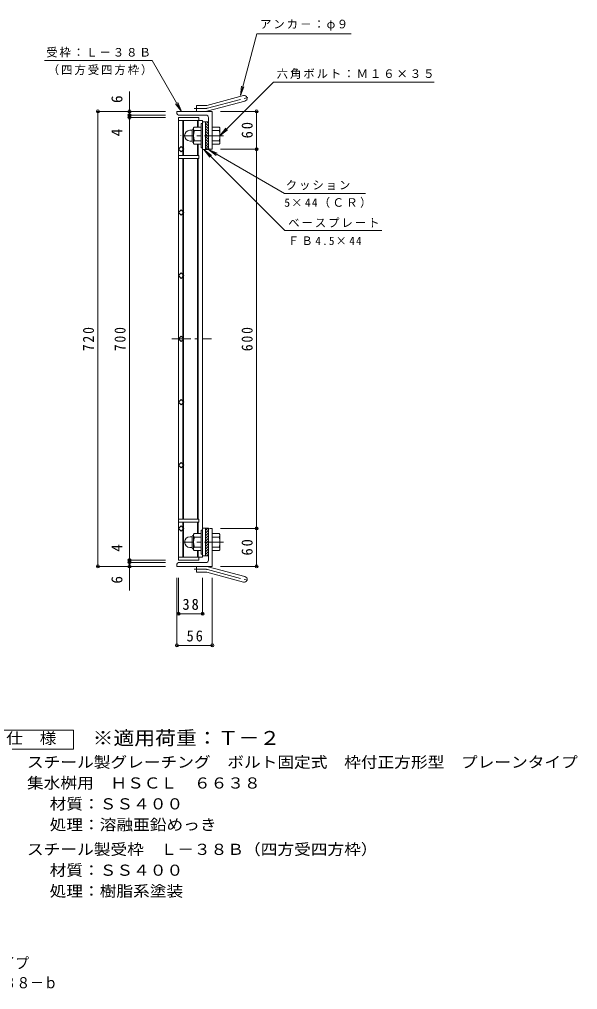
# Model space of a CAD drawing. Units: millimetres at full size, sheet at 1:6. Extents: x -934 to 1068, y -824 to 811.
# Drawn here: x 185 to 1068, y -824 to 711 of the extents above; entities that cross this region are included whole.
import ezdxf
from ezdxf.enums import TextEntityAlignment as Align

# ---------------------------------------------------------------- set-up
doc = ezdxf.new("R2010")
doc.units = ezdxf.units.MM
doc.header["$LTSCALE"] = 6
doc.header["$PDMODE"] = 32
doc.header["$PDSIZE"] = 4.8
doc.linetypes.add('CHAIN1', pattern=[8, 5, -1, 1, -1])
doc.linetypes.add('CHAIN2', pattern=[12, 9, -1, 1, -1])
for name, color, linetype, lineweight in [('E-1', 2, 'Continuous', 9), ('E-2', 3, 'Continuous', 9), ('E-5', 7, 'Continuous', 9), ('E-C', 7, 'Continuous', 9), ('F-4_F-4ﾚｲﾔ', 2, 'Continuous', 9)]:
    doc.layers.add(name, color=color, linetype=linetype, lineweight=lineweight)
doc.layers.add('F-5_F-5ﾚｲﾔ', color=2, linetype='Continuous')
doc.styles.add('ＭＳ ゴシック', font='')
doc.styles.get('ＭＳ ゴシック').set_extended_font_data('MS Gothic')

msp = doc.modelspace()

# ---------------------------------------------------------------- linework, layer by layer
at = {"layer": 'E-1'}
for p, q in [((481.522, 574.822), (539.713, 590.414)), ((465.378, 565.515), (465.378, 574.515)), ((479.193, 574.515), (465.378, 574.515)), ((483.852, 566.129), (542.042, 581.721)), ((434.378, 562.015), (434.378, 565.515)), ((490.378, 565.515), (434.378, 565.515)), ((480.378, 559.515), (436.878, 559.515)), ((490.378, 565.515), (490.378, 505.515)), ((460.378, 538.015), (460.578, 538.015)), ((460.578, 537.765), (460.578, 516.265)), ((472.578, 540.515), (461.616, 540.515)), ((472.578, 546.015), (472.578, 508.015)), ((474.878, 546.015), (472.578, 546.015)), ((479.378, 505.015), (479.378, 549.015)), ((484.378, 549.015), (479.378, 549.015)), ((484.378, 541.935), (479.378, 546.935)), ((484.378, 537.693), (479.378, 542.693)), ((484.378, 533.45), (479.378, 538.45)), ((484.378, 546.178), (481.541, 549.015)), ((490.378, 540.515), (501.339, 540.515)), ((502.578, 538.015), (502.378, 538.015)), ((502.378, 537.765), (502.378, 516.265)), ((440.578, 527.025), (440.578, 527.015)), ((455.068, 535.515), (458.578, 535.515)), ((458.578, 517.815), (458.578, 536.215)), ((472.578, 535.015), (461.616, 535.015)), ((484.378, 529.207), (479.378, 534.207)), ((484.378, 524.965), (479.378, 529.965)), ((484.378, 520.722), (479.378, 525.722)), ((490.378, 535.015), (501.339, 535.015)), ((455.078, 518.515), (458.578, 518.515)), ((460.378, 516.015), (460.578, 516.015)), ((472.578, 519.015), (461.616, 519.015)), ((472.578, 513.515), (461.616, 513.515)), ((474.878, 508.015), (472.578, 508.015)), ((484.378, 516.479), (479.378, 521.479)), ((484.378, 512.237), (479.378, 517.237)), ((484.378, 507.994), (479.378, 512.994)), ((483.114, 505.015), (479.378, 508.752)), ((490.378, 519.015), (501.339, 519.015)), ((490.378, 513.515), (501.339, 513.515)), ((502.578, 516.015), (502.378, 516.015)), ((486.878, 505.515), (490.378, 505.515)), ((458.578, -106.785), (458.578, -125.185)), ((460.378, -104.985), (460.578, -104.985)), ((460.578, -126.735), (460.578, -105.235)), ((472.578, -102.485), (461.616, -102.485)), ((472.578, -134.985), (472.578, -96.985)), ((474.878, -96.985), (472.578, -96.985)), ((479.378, -93.985), (479.378, -137.985)), ((483.114, -93.985), (479.378, -97.721)), ((484.378, -96.964), (479.378, -101.964)), ((484.378, -101.206), (479.378, -106.206)), ((484.378, -105.449), (479.378, -110.449)), ((486.878, -94.485), (490.378, -94.485)), ((490.378, -154.485), (490.378, -94.485)), ((490.378, -102.485), (501.339, -102.485)), ((502.578, -104.985), (502.378, -104.985)), ((502.378, -126.735), (502.378, -105.235)), ((440.578, -115.995), (440.578, -115.985)), ((455.078, -107.485), (458.578, -107.485)), ((472.578, -107.985), (461.616, -107.985)), ((484.378, -109.692), (479.378, -114.692)), ((484.378, -113.934), (479.378, -118.934)), ((484.378, -118.177), (479.378, -123.177)), ((484.378, -122.419), (479.378, -127.419)), ((490.378, -107.985), (501.339, -107.985)), ((455.068, -124.485), (458.578, -124.485)), ((460.378, -126.985), (460.578, -126.985)), ((472.578, -123.985), (461.616, -123.985)), ((472.578, -129.485), (461.616, -129.485)), ((474.878, -134.985), (472.578, -134.985)), ((484.378, -126.662), (479.378, -131.662)), ((484.378, -130.905), (479.378, -135.905)), ((484.378, -137.985), (479.378, -137.985)), ((484.378, -135.147), (481.541, -137.985)), ((490.378, -123.985), (501.339, -123.985)), ((490.378, -129.485), (501.339, -129.485)), ((502.578, -126.985), (502.378, -126.985)), ((434.378, -150.985), (434.378, -154.485)), ((480.378, -148.485), (436.878, -148.485)), ((490.378, -154.485), (434.378, -154.485)), ((465.378, -154.485), (465.378, -163.485)), ((479.193, -163.485), (465.378, -163.485)), ((481.522, -163.791), (539.713, -179.384)), ((483.852, -155.098), (542.042, -170.69))]:
    msp.add_line(p, q, dxfattribs=at)
at = {"layer": 'E-1', "linetype": 'CHAIN2'}
for p, q in [((482.687, 570.475), (547.853, 587.937)), ((479.193, 570.015), (461.573, 570.015)), ((479.193, -158.985), (461.573, -158.985)), ((482.687, -159.445), (547.853, -176.906))]:
    msp.add_line(p, q, dxfattribs=at)
at = {"layer": 'E-1', "linetype": 'CHAIN1'}
for p, q in [((507.981, 527.015), (443.276, 527.015)), ((507.981, -115.985), (443.276, -115.985))]:
    msp.add_line(p, q, dxfattribs=at)
at = {"layer": 'E-1'}
for points in [[(484.378, 555.515), (484.378, 505.015), (479.378, 505.015)], [(484.378, -144.485), (484.378, -93.985), (479.378, -93.985)]]:
    msp.add_lwpolyline(points, dxfattribs=at)
for centre, radius, start, end in [((540.878, 586.067), 4.5, 285.00014, 104.99991), ((479.193, 583.515), 9, 270, 285.00002), ((436.878, 562.015), 2.5, 180, 270), ((479.193, 583.515), 18, 270, 285), ((480.378, 555.515), 4, 0, 90), ((460.378, 536.215), 1.8, 90, 180), ((464.738, 537.765), 4.16, 138.61835, 221.37988), ((498.218, 537.765), 4.16, 318.62012, 41.38165), ((455.068, 527.025), 8.49, 90, 180), ((455.078, 527.015), 8.5, 180, 270), ((484.578, 527.015), 24, 160.52881, 199.47119), ((478.378, 527.015), 24, 340.52881, 19.47119), ((460.378, 517.815), 1.8, 180, 270), ((464.738, 516.265), 4.16, 138.62012, 221.38165), ((486.878, 508.015), 2.5, 180, 270), ((498.218, 516.265), 4.16, 318.61835, 41.37988), ((460.378, -106.785), 1.8, 90, 180), ((464.738, -105.235), 4.16, 138.61835, 221.37988), ((486.878, -96.985), 2.5, 90, 180), ((498.218, -105.235), 4.16, 318.62012, 41.38165), ((455.078, -115.985), 8.5, 90, 180), ((455.068, -115.995), 8.49, 180, 270), ((484.578, -115.985), 24, 160.52881, 199.47119), ((478.378, -115.985), 24, 340.52881, 19.47119), ((460.378, -125.185), 1.8, 180, 270), ((464.738, -126.735), 4.16, 138.62012, 221.38165), ((498.218, -126.735), 4.16, 318.61835, 41.37988), ((436.878, -150.985), 2.5, 90, 180), ((480.378, -144.485), 4, 270, 0), ((479.193, -172.485), 18, 75, 90), ((479.193, -172.485), 9, 74.99998, 90), ((540.878, -175.037), 4.5, 255.00009, 74.99986)]:
    msp.add_arc(centre, radius, start, end, dxfattribs=at)
at = {"layer": 'E-1', "linetype": 'CHAIN2'}
for centre, start, end in [((479.193, 583.515), 270, 284.99995), ((479.193, -172.485), 75.00005, 90)]:
    msp.add_arc(centre, 13.5, start, end, dxfattribs=at)
at = {"layer": 'E-2'}
for p, q in [((468.878, 555.515), (436.878, 555.515)), ((436.878, 555.515), (436.878, -144.485)), ((468.878, 555.515), (468.878, 551.015)), ((474.878, 551.015), (436.878, 551.015)), ((443.878, 551.015), (443.878, 495.515)), ((444.878, 551.015), (444.878, 495.515)), ((466.878, 551.015), (466.878, 540.515)), ((467.878, 551.015), (467.878, 540.515)), ((474.878, 551.015), (474.878, -139.984)), ((479.378, 549.015), (474.878, 549.015)), ((479.378, 505.015), (479.378, 549.015)), ((436.878, 505.515), (441.121, 509.758)), ((466.878, 513.515), (466.878, 495.515)), ((467.878, 513.515), (467.878, 495.515)), ((441.121, 501.272), (436.878, 505.515)), ((468.878, 495.515), (436.878, 495.515)), ((479.378, 505.015), (474.878, 505.015)), ((443.878, 491.015), (443.878, -79.984)), ((444.878, 491.015), (444.878, -79.984)), ((466.878, 491.015), (466.878, -79.984)), ((467.878, 491.015), (467.878, -79.984)), ((441.121, 409.758), (436.878, 405.515)), ((436.878, 405.515), (441.121, 401.273)), ((445.364, 405.515), (441.121, 409.758)), ((441.121, 401.273), (445.364, 405.515)), ((441.121, 309.758), (436.878, 305.515)), ((445.364, 305.515), (441.121, 309.758)), ((436.878, 305.515), (441.121, 301.273)), ((441.121, 301.273), (445.364, 305.515)), ((441.121, 209.758), (436.878, 205.515)), ((436.878, 205.515), (441.121, 201.273)), ((445.364, 205.515), (441.121, 209.758)), ((441.121, 201.273), (445.364, 205.515)), ((445.364, 105.515), (441.121, 109.758)), ((441.121, 101.273), (445.364, 105.515)), ((441.121, 9.758), (436.878, 5.515)), ((436.878, 5.515), (441.121, 1.273)), ((445.364, 5.515), (441.121, 9.758)), ((441.121, 1.273), (445.364, 5.515)), ((468.878, -84.485), (436.878, -84.485)), ((441.121, -90.242), (436.878, -94.485)), ((445.364, -94.485), (441.121, -90.242)), ((443.878, -139.984), (443.878, -84.485)), ((444.878, -139.984), (444.878, -84.485)), ((466.878, -102.484), (466.878, -84.485)), ((467.878, -102.484), (467.878, -84.485)), ((436.878, -94.485), (441.121, -98.727)), ((441.121, -98.727), (445.364, -94.485)), ((479.378, -93.984), (474.878, -93.984)), ((479.378, -93.984), (479.378, -137.984)), ((466.878, -139.984), (466.878, -129.484)), ((467.878, -139.984), (467.878, -129.484)), ((479.378, -137.984), (474.878, -137.984)), ((474.878, -139.984), (436.878, -139.984)), ((468.878, -144.485), (436.878, -144.485)), ((468.878, -144.485), (468.878, -139.984))]:
    msp.add_line(p, q, dxfattribs=at)
at = {"layer": 'E-2', "linetype": 'CHAIN1'}
msp.add_line((426.458, 205.515), (488.999, 205.515), dxfattribs=at)
at = {"layer": 'E-2'}
for points in [[(441.121, 509.758), (445.364, 505.515), (441.121, 501.272)], [(468.878, 495.515), (468.878, 491.015), (436.878, 491.015)], [(441.121, 109.758), (436.878, 105.515), (441.121, 101.273)], [(468.878, -84.485), (468.878, -79.984), (436.878, -79.984)]]:
    msp.add_lwpolyline(points, dxfattribs=at)
at = {"layer": 'E-5'}
for p, q in [((534.713, 590.414), (560.917, 688.208)), ((709.917, 688.208), (560.917, 688.208)), ((225.084, 645.699), (395.084, 645.699)), ((441.378, 565.515), (395.084, 645.699)), ((534.713, 590.414), (536.671, 605.285)), ((534.713, 590.414), (540.454, 604.272)), ((441.378, 565.515), (432.247, 577.415)), ((441.378, 565.515), (435.638, 579.373)), ((502.378, 527.015), (511.509, 538.915)), ((502.378, 527.015), (514.278, 536.147)), ((477.128, 505.015), (486.259, 493.115)), ((477.128, 505.015), (489.028, 495.883)), ((477.128, 505.015), (605.325, 376.818)), ((484.379, 505.014), (496.279, 495.883)), ((484.379, 505.014), (498.237, 499.274)), ((484.379, 505.014), (604.353, 435.747)), ((604.353, 435.747), (732.582, 435.747)), ((605.325, 376.818), (758.756, 376.818))]:
    msp.add_line(p, q, dxfattribs=at)
msp.add_lwpolyline([(502.378, 527.015), (587.169, 611.807), (841.169, 611.807)], dxfattribs=at)
at = {"layer": 'E-C'}
for p, q in [((359.378, 596.875), (359.378, 559.515)), ((307.578, 565.515), (416.378, 565.515)), ((309.378, 565.515), (309.378, -154.485)), ((357.578, 559.515), (416.378, 559.515)), ((357.578, 555.515), (416.378, 555.515)), ((359.378, 559.515), (359.378, 555.515)), ((359.378, 555.515), (359.378, -144.485)), ((562.178, 565.515), (503.378, 565.515)), ((560.378, 505.516), (560.378, 565.515)), ((562.178, 505.516), (503.378, 505.516)), ((560.378, -94.485), (560.378, 505.516)), ((562.178, -94.485), (503.378, -94.485)), ((560.378, -154.485), (560.378, -94.485)), ((357.578, -144.485), (416.378, -144.485)), ((357.578, -148.485), (416.378, -148.485)), ((359.378, -144.485), (359.378, -148.485)), ((359.378, -148.485), (359.378, -192.649)), ((307.578, -154.485), (416.378, -154.485)), ((562.178, -154.485), (503.378, -154.485)), ((434.378, -281.285), (434.378, -172.485)), ((436.878, -231.285), (436.878, -172.485)), ((474.878, -231.285), (474.878, -172.485)), ((490.378, -281.285), (490.378, -172.485)), ((436.878, -229.485), (474.878, -229.485)), ((434.378, -279.485), (490.378, -279.485))]:
    msp.add_line(p, q, dxfattribs=at)
for p in [(309.378, 565.515), (359.378, 565.515), (359.378, 559.515), (359.378, 555.515), (560.378, 565.515), (560.378, 505.516), (560.378, -94.485), (309.378, -154.485), (359.378, -144.485), (359.378, -148.485), (359.378, -154.485), (560.378, -154.485), (436.878, -229.485), (474.878, -229.485), (434.378, -279.485), (490.378, -279.485)]:
    msp.add_point(p, dxfattribs=at)
at = {"layer": 'F-4_F-4ﾚｲﾔ'}
msp.add_lwpolyline([(135.943, -443.501), (135.943, -413.5), (270.943, -413.5), (270.943, -443.501)], close=True, dxfattribs=at)

# ---------------------------------------------------------------- texts
at = {"layer": 'E-5', "char_height": 13.2, "attachment_point": 7, "style": 'ＭＳ ゴシック'}
for s, insert in [('\\T1.17;アンカ－：φ９', (565.917, 693.208)), ('\\T1.17;受枠：Ｌ－３８Ｂ', (227.584, 650.699)), ('\\T1.17;（四方受四方枠）', (230.084, 622.699)), ('\\T1.17;六角ボルト：Ｍ１６×３５', (592.169, 616.807)), ('\\T1.17;クッション', (606.555, 440.747)), ('\\T1.21;5×44（ＣＲ）', (604.353, 412.747)), ('\\T1.17;ベースプレート', (610.325, 381.818)), ('\\T1.26;\\W0.95;ＦＢ4.5×44', (610.325, 353.818))]:
    msp.add_mtext(s, dxfattribs=dict(at, insert=insert))
at = {"layer": 'E-C', "color": 2, "style": 'ＭＳ ゴシック'}
for s, p in [('6', (353.378, 578.686)), ('4', (353.378, 526.015)), ('4', (353.378, -131.261)), ('6', (353.378, -181.715))]:
    msp.add_text(s, height=17.6, rotation=90, dxfattribs=at).set_placement(p, align=Align.BOTTOM_LEFT)
at = {"layer": 'E-C', "color": 2, "char_height": 17.6, "attachment_point": 7, "rotation": 90, "style": 'ＭＳ ゴシック'}
for s, insert in [('\\T1.27;\\W0.95;60', (554.378, 522.765)), ('\\T1.27;\\W0.9;720', (303.378, 186.015)), ('\\T1.27;\\W0.9;700', (353.378, 186.015)), ('\\T1.27;\\W0.9;600', (554.378, 186.015)), ('\\T1.27;\\W0.95;60', (554.378, -137.235))]:
    msp.add_mtext(s, dxfattribs=dict(at, insert=insert))
at = {"layer": 'E-C', "color": 2, "char_height": 17.6, "attachment_point": 7, "style": 'ＭＳ ゴシック'}
for s, insert in [('\\T1.27;\\W0.95;38', (443.128, -223.485)), ('\\T1.27;\\W0.95;56', (449.628, -273.485))]:
    msp.add_mtext(s, dxfattribs=dict(at, insert=insert))
at = {"layer": 'F-4_F-4ﾚｲﾔ', "style": 'ＭＳ ゴシック', "width": 1.1}
for s, p in [('仕\u3000様', (164.443, -440.5)), ('スチール製グレーチング\u3000ボルト固定式\u3000枠付正方形型\u3000プレーンタイプ', (197.197, -478.252)), ('集水桝用\u3000ＨＳＣＬ\u3000６６３８', (197.197, -511.252)), ('材質：ＳＳ４００', (233.024, -544.252)), ('処理：溶融亜鉛めっき', (233.024, -577.252)), ('スチール製受枠\u3000Ｌ－３８Ｂ（四方受四方枠）', (197.197, -616.252)), ('材質：ＳＳ４００', (233.024, -649.252)), ('処理：樹脂系塗装', (233.024, -682.252))]:
    msp.add_text(s, height=17.6, dxfattribs=at).set_placement(p, align=Align.BOTTOM_LEFT)
at = {"layer": 'F-5_F-5ﾚｲﾔ', "color": 3, "style": 'ＭＳ ゴシック', "width": 1.1}
msp.add_text('※適用荷重：Ｔ－２', height=21.99, dxfattribs=at).set_placement((300.943, -443.501), align=Align.BOTTOM_LEFT)
at = {"layer": 'F-5_F-5ﾚｲﾔ', "style": 'ＭＳ ゴシック', "width": 0.9}
for s, p in [('スチール製グレーチング\u3000ボルト固定式\u3000枠付正方形型\u3000プレーンタイプ', (-512.598, -796.274)), ('集水桝用\u3000クッション付\u3000ＨＳＣＬ\u3000６６３８－ｂ', (-251.437, -827.323))]:
    msp.add_text(s, height=17.6, dxfattribs=at).set_placement(p, align=Align.BOTTOM_LEFT)

doc.saveas('drawing.dxf')
